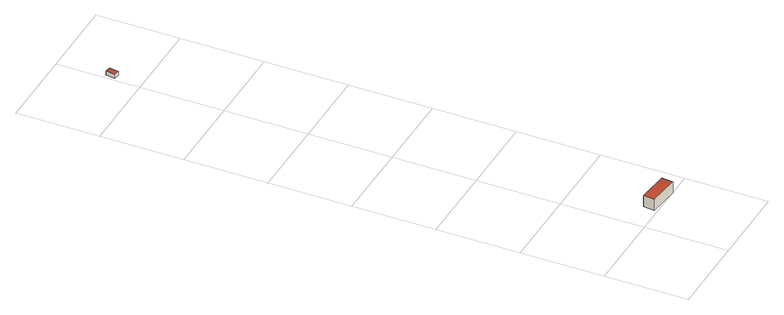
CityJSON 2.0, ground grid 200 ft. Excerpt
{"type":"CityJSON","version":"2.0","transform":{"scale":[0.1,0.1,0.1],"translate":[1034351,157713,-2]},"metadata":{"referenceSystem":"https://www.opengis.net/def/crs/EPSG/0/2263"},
"CityObjects":{
"building1":{"type":"Building","attributes":{"name":"Bldg_2210019875","BIN":"4297600"},"geometry":[{"type":"MultiSurface","lod":"2","boundaries":[[[0,1,2,3]],[[4,5,6,7]],[[7,6,0,3]],[[5,1,0,6]],[[3,2,4,7]],[[2,1,5,4]]],"semantics":{"surfaces":[{"type":"RoofSurface","BIN":"4297600"},{"type":"GroundSurface"},{"type":"WallSurface"}],"values":[0,1,2,2,2,2]}}]},
"building2":{"type":"Building","attributes":{"name":"Bldg_2511008374","BIN":"4529008"},"geometry":[{"type":"MultiSurface","lod":"2","boundaries":[[[8,9,10,11]],[[12,13,14,15]],[[8,11,15,14]],[[9,8,14,13]],[[10,9,13,12]],[[11,10,12,15]]],"semantics":{"surfaces":[{"type":"RoofSurface","BIN":"4529008"},{"type":"GroundSurface"},{"type":"WallSurface"}],"values":[0,1,2,2,2,2]}}]}
},
"vertices":[
[696,353,291],[667,80,291],[1419,1,291],[1448,274,291],[1419,1,1],[667,80,1],[696,353,1],[1448,274,1],
[32,12825,170],[4,12595,170],[137,12579,170],[165,12809,170],[137,12579,64],[4,12595,64],[32,12825,64],[165,12809,64]
]}
